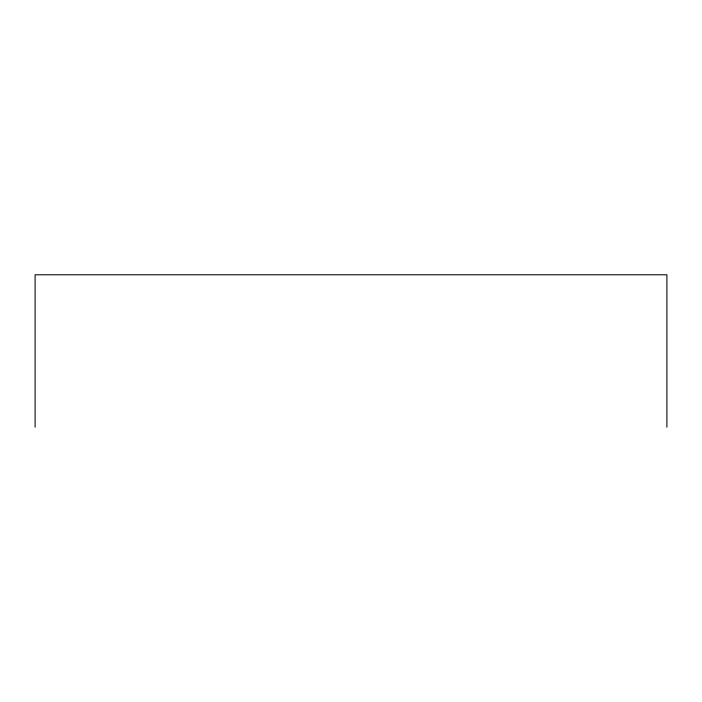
<?xml version="1.0" encoding="UTF-8"?>
<svg xmlns="http://www.w3.org/2000/svg" width="702" height="702" viewBox="0 0 702 702"><rect width="100%" height="100%" fill="white"/><g stroke="black" fill="none" stroke-linecap="round" stroke-linejoin="round"><path stroke-width="1.05" d="M666.9 427.22L666.9 274.78L35.1 274.78L35.1 427.22"/></g></svg>
